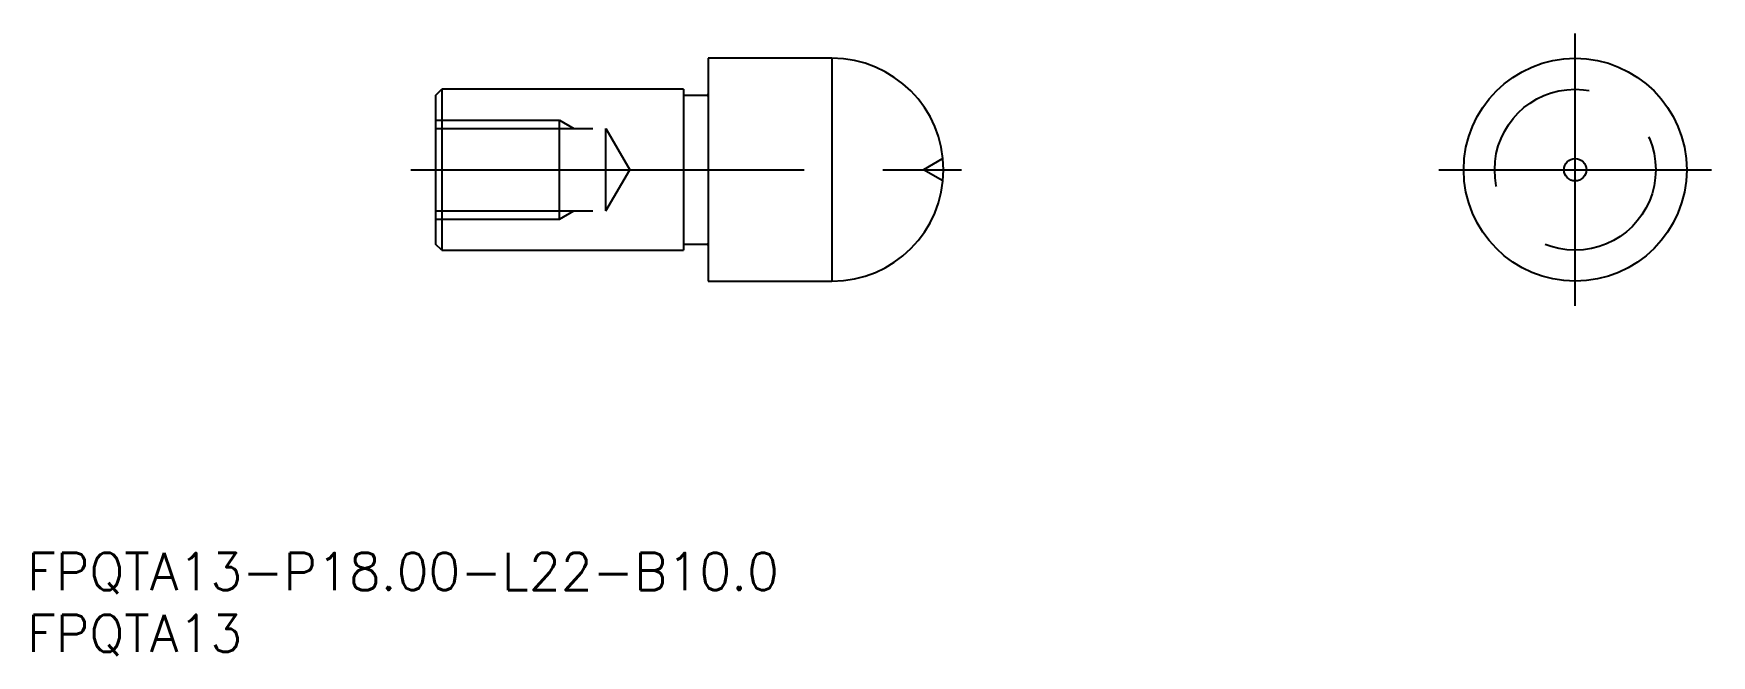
# Model space of a CAD drawing. Extents: x -124 to 11, y -39 to 11.
import ezdxf

# ---------------------------------------------------------------- set-up
doc = ezdxf.new("R2010")
doc.units = 0
doc.linetypes.add('CENTER', pattern=[50.8, 31.75, -6.35, 6.35, -6.35])
doc.linetypes.add('DASHED', pattern=[19.05, 12.7, -6.35])
doc.layers.get('0').update_dxf_attribs({"linetype": 'CONTINUOUS'})
doc.layers.add('CENTER', color=1, linetype='CENTER')
doc.styles.get("Standard").update_dxf_attribs({"font": 'txt.shx', "height": 3, "bigfont": 'bigfont.shx'})

msp = doc.modelspace()

# ---------------------------------------------------------------- linework, layer by layer
at = {"color": 7, "linetype": 'CONTINUOUS'}
for p, q in [((-70, 9), (-70, -9)), ((-60, 9), (-70, 9)), ((-60, 9), (-60, -9)), ((-92, 6), (-91.5, 6.5)), ((-92, 6), (-92, -6)), ((-72, 6.5), (-91.5, 6.5)), ((-91.5, 6.5), (-91.5, -6.5)), ((-72, 6.5), (-72, -6.5)), ((-70.1, 6), (-71.9, 6)), ((-91.5, -6.5), (-92, -6)), ((-91.5, -6.5), (-72, -6.5)), ((-71.9, -6), (-70.1, -6)), ((-70, -9), (-60, -9))]:
    msp.add_line(p, q, dxfattribs=at)
at = {"color": 3, "linetype": 'DASHED'}
for p, q in [((-92, 4), (-82, 4)), ((-92, 3.32), (-78.25, 3.32)), ((-82, -4), (-82, 4)), ((-82, 4), (-80.83, 3.32)), ((-78.25, -3.32), (-78.25, 3.32)), ((-78.25, 3.32), (-76.33, 0)), ((-78.25, -3.32), (-76.33, 0)), ((-51.05, 0.9), (-52.6, 0)), ((-51.05, -0.9), (-52.6, 0)), ((-92, -3.32), (-78.25, -3.32)), ((-92, -4), (-82, -4)), ((-82, -4), (-80.83, -3.32))]:
    msp.add_line(p, q, dxfattribs=at)
at = {"color": 7, "linetype": 'CONTINUOUS'}
for radius in [9, 0.9]:
    msp.add_circle((0, 0), radius, dxfattribs=at)
at = {"color": 3, "linetype": 'DASHED'}
msp.add_circle((0, 0), 6.5, dxfattribs=at)
at = {"color": 7, "linetype": 'CONTINUOUS'}
for centre, radius, start, end in [((-60, 0), 9, 270, 90), ((-71.9, 6.1), 0.1, 180, 270), ((-70.1, 6.1), 0.1, 270, 0), ((-71.9, -6.1), 0.1, 90, 180), ((-70.1, -6.1), 0.1, 0, 90)]:
    msp.add_arc(centre, radius, start, end, dxfattribs=at)
at = {"layer": 'CENTER', "color": 1, "linetype": 'CENTER'}
for p, q in [((0, -11), (0, 11)), ((-94, 0), (-49, 0)), ((-11, 0), (11, 0))]:
    msp.add_line(p, q, dxfattribs=at)

# ---------------------------------------------------------------- texts
at = {"color": 7, "linetype": 'CONTINUOUS'}
for s, p in [('FPQTA13-P18.00-L22-B10.0', (-124.97, -33.94)), ('FPQTA13', (-124.97, -38.94))]:
    msp.add_text(s, height=3, dxfattribs=at).set_placement(p)

doc.saveas('drawing.dxf')
